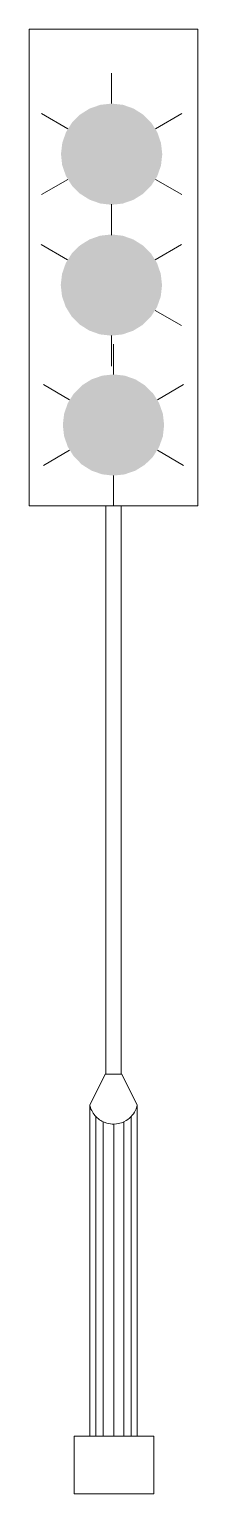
# Model space of a CAD drawing. Extents: x -0.19 to 0.19, y 0 to 3.3.
import ezdxf

# ---------------------------------------------------------------- set-up
doc = ezdxf.new("R2010")
doc.units = 0
doc.header["$MEASUREMENT"] = 0
doc.layers.add('DenTinHieuGiaoThongDung-KHKS', color=7, linetype='Continuous', lineweight=5)

msp = doc.modelspace()

# ---------------------------------------------------------------- hatches: boundary and pattern name
at = {"layer": 'DenTinHieuGiaoThongDung-KHKS'}
for color, points in [(1, [(0.1058, 3.044), (0.0975, 3.068), (0.0839, 3.0897), (0.0658, 3.1077), (0.0443, 3.1213), (0.0202, 3.1298), (-0.0052, 3.1326), (-0.0306, 3.1298), (-0.0546, 3.1215), (-0.0763, 3.1079), (-0.0944, 3.0899), (-0.108, 3.0683), (-0.1164, 3.0442), (-0.1194, 3.0188), (-0.1166, 2.9935), (-0.1082, 2.9694), (-0.0947, 2.9477), (-0.0767, 2.9297), (-0.0551, 2.916), (-0.0311, 2.9075), (-0.0057, 2.9045), (0.0197, 2.9073), (0.0438, 2.9157), (0.0655, 2.9292), (0.0836, 2.9472), (0.0973, 2.9687), (0.1058, 2.9928), (0.1087, 3.0181), (0.1087, 3.0186)]), (2, [(0.1053, 2.749), (0.097, 2.7731), (0.0834, 2.7947), (0.0653, 2.8127), (0.0438, 2.8263), (0.0196, 2.8348), (-0.0057, 2.8377), (-0.0311, 2.8349), (-0.0551, 2.8264), (-0.0768, 2.8129), (-0.0949, 2.7949), (-0.1085, 2.7733), (-0.1169, 2.7492), (-0.1199, 2.7239), (-0.1171, 2.6985), (-0.1087, 2.6744), (-0.0952, 2.6527), (-0.0772, 2.6346), (-0.0556, 2.621), (-0.0316, 2.6125), (-0.0062, 2.6096), (0.0192, 2.6124), (0.0433, 2.6207), (0.065, 2.6342), (0.0831, 2.6522), (0.0968, 2.6737), (0.1053, 2.6978), (0.1082, 2.7231), (0.1082, 2.7236)]), (3, [(0.1129, 2.4083), (0.1101, 2.4336), (0.1016, 2.4577), (0.0881, 2.4794), (0.07, 2.4974), (0.0485, 2.511), (0.0243, 2.5195), (-0.001, 2.5223), (-0.0264, 2.5195), (-0.0505, 2.5111), (-0.0721, 2.4976), (-0.0902, 2.4795), (-0.1038, 2.458), (-0.1123, 2.4339), (-0.1152, 2.4085), (-0.1124, 2.3831), (-0.104, 2.3591), (-0.0904, 2.3374), (-0.0725, 2.3193), (-0.0509, 2.3056), (-0.0269, 2.2972), (-0.0015, 2.2942), (0.0238, 2.297), (0.048, 2.3053), (0.0697, 2.3188), (0.0878, 2.3368), (0.1014, 2.3583), (0.11, 2.3824), (0.1129, 2.4078)])]:
    msp.add_hatch(color=color, dxfattribs=at).paths.add_polyline_path(points)

# ---------------------------------------------------------------- linework, layer by layer
at = {"layer": 'DenTinHieuGiaoThongDung-KHKS', "color": 7}
for points in [[(-0.0897, 0), (0.0897, 0), (0.0897, 0.1294), (-0.0897, 0.1294), (-0.0897, 0), (-0.0897, 0.1294), (-0.0546, 0.1294), (-0.0546, 0.8755), (-0.0198, 0.9451), (-0.0182, 0.9451), (-0.0182, 2.2258), (-0.1907, 2.2258), (-0.1907, 3.3), (0.1885, 3.3), (0.1885, 2.2258), (0.016, 2.2258), (-0.0182, 2.2258), (0.016, 2.2258), (0.016, 0.9451), (-0.0182, 0.9451), (0.0175, 0.9451), (0.0524, 0.8755), (0.0524, 0.1294), (0.0386, 0.1294), (0.0386, 0.8499), (0.0386, 0.1294), (0.0223, 0.1294), (0.0223, 0.8381), (0.0223, 0.1294), (0, 0.1294), (0, 0.8329), (0, 0.1294), (-0.0245, 0.1294), (-0.0245, 0.8381), (-0.0245, 0.1294), (-0.0409, 0.1294), (-0.0409, 0.8499), (-0.0409, 0.1294), (-0.0546, 0.1294), (-0.0546, 0.8755), (-0.0539, 0.8726), (-0.0531, 0.8703), (-0.0518, 0.8665), (-0.0502, 0.8632), (-0.0487, 0.8604), (-0.047, 0.8577), (-0.045, 0.8549), (-0.0428, 0.852), (-0.0409, 0.8499), (-0.0385, 0.8476), (-0.0351, 0.8446), (-0.0325, 0.8428), (-0.0299, 0.841), (-0.0272, 0.8395), (-0.0245, 0.8381), (-0.0219, 0.837), (-0.0163, 0.835), (-0.0127, 0.8341), (-0.0075, 0.8332), (-0.0041, 0.8329), (-0.0011, 0.8329), (0, 0.8329), (0.0053, 0.8332), (0.0094, 0.8339), (0.0132, 0.8348), (0.017, 0.836), (0.0223, 0.8381), (0.0275, 0.8409), (0.0314, 0.8435), (0.0347, 0.8461), (0.0386, 0.8499), (0.0413, 0.8529), (0.0438, 0.8562), (0.0463, 0.86), (0.0485, 0.8642), (0.05, 0.8676), (0.0513, 0.8715), (0.0524, 0.8755)], [(-0.0053, 3.1327), (-0.0053, 3.2011)], [(-0.1041, 3.0756), (-0.1634, 3.1099)], [(0.0935, 3.0756), (0.1527, 3.1099)], [(-0.1041, 2.9616), (-0.1634, 2.9274)], [(0.0935, 2.9616), (0.1527, 2.9274)], [(-0.0058, 2.8377), (-0.0058, 2.9061)], [(-0.0053, 2.9045), (-0.0053, 2.8362)], [(-0.1046, 2.7807), (-0.1639, 2.8149)], [(-0.1046, 2.7807), (-0.1639, 2.8149)], [(0.093, 2.7807), (0.1522, 2.8149)], [(0.093, 2.6666), (0.1522, 2.6324)], [(-0.0058, 2.6096), (-0.0058, 2.5411)], [(-0.0011, 2.5223), (-0.0011, 2.5907)], [(-0.0999, 2.4653), (-0.1591, 2.4995)], [(0.0977, 2.4653), (0.1569, 2.4995)], [(-0.0999, 2.3512), (-0.1591, 2.317)], [(0.0977, 2.3512), (0.1569, 2.317)], [(-0.0011, 2.2942), (-0.0011, 2.2258)]]:
    msp.add_lwpolyline(points, dxfattribs=at)

doc.saveas('drawing.dxf')
